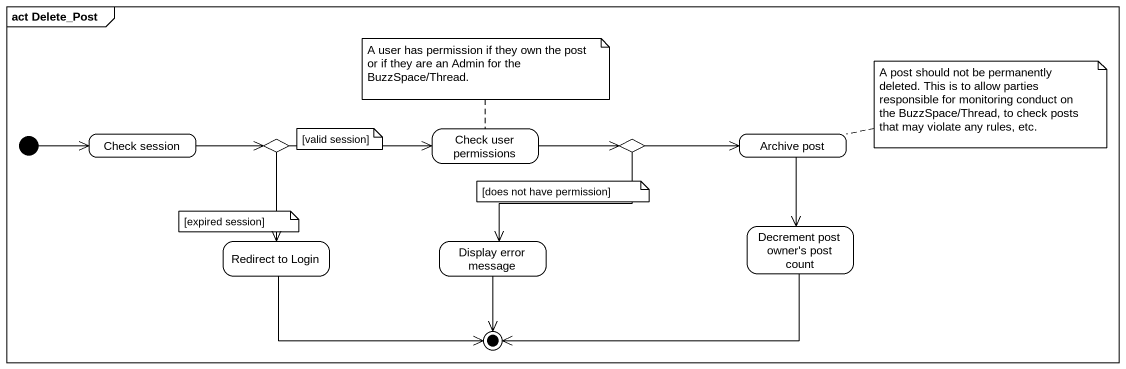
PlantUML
@startuml
mainframe act Delete_Post
hide empty description
state "Check session" as Check_session
state choice1 <<choice>>
state "Check user permissions" as Check_user_permissions
state choice2 <<choice>>
state "Archive post" as Archive_post
state "Decrement post owner's post count" as Decrement_post_owner_s_post
state "Redirect to Login" as Redirect_to_Login
state "Display error message" as Display_error_message
[*] -right-> Check_session
Check_session -right-> choice1
choice1 -right-> Check_user_permissions
choice1 --> Redirect_to_Login
Check_user_permissions -right-> choice2
choice2 -right-> Archive_post
choice2 --> Display_error_message
Archive_post --> Decrement_post_owner_s_post
Decrement_post_owner_s_post -left-> [*]
Redirect_to_Login -right-> [*]
Display_error_message --> [*]
note top of Check_user_permissions : A user has permission if they own the post or if they are an Admin for the BuzzSpace/Thread.
note right of Archive_post : A post should not be permanently deleted. This is to allow parties responsible for monitoring conduct on the BuzzSpace/Thread, to check posts that may violate any rules, etc.
note as N3
  [valid session]
end note
note as N4
  [does not have permission]
end note
note as N5
  [expired session]
end note
@enduml
